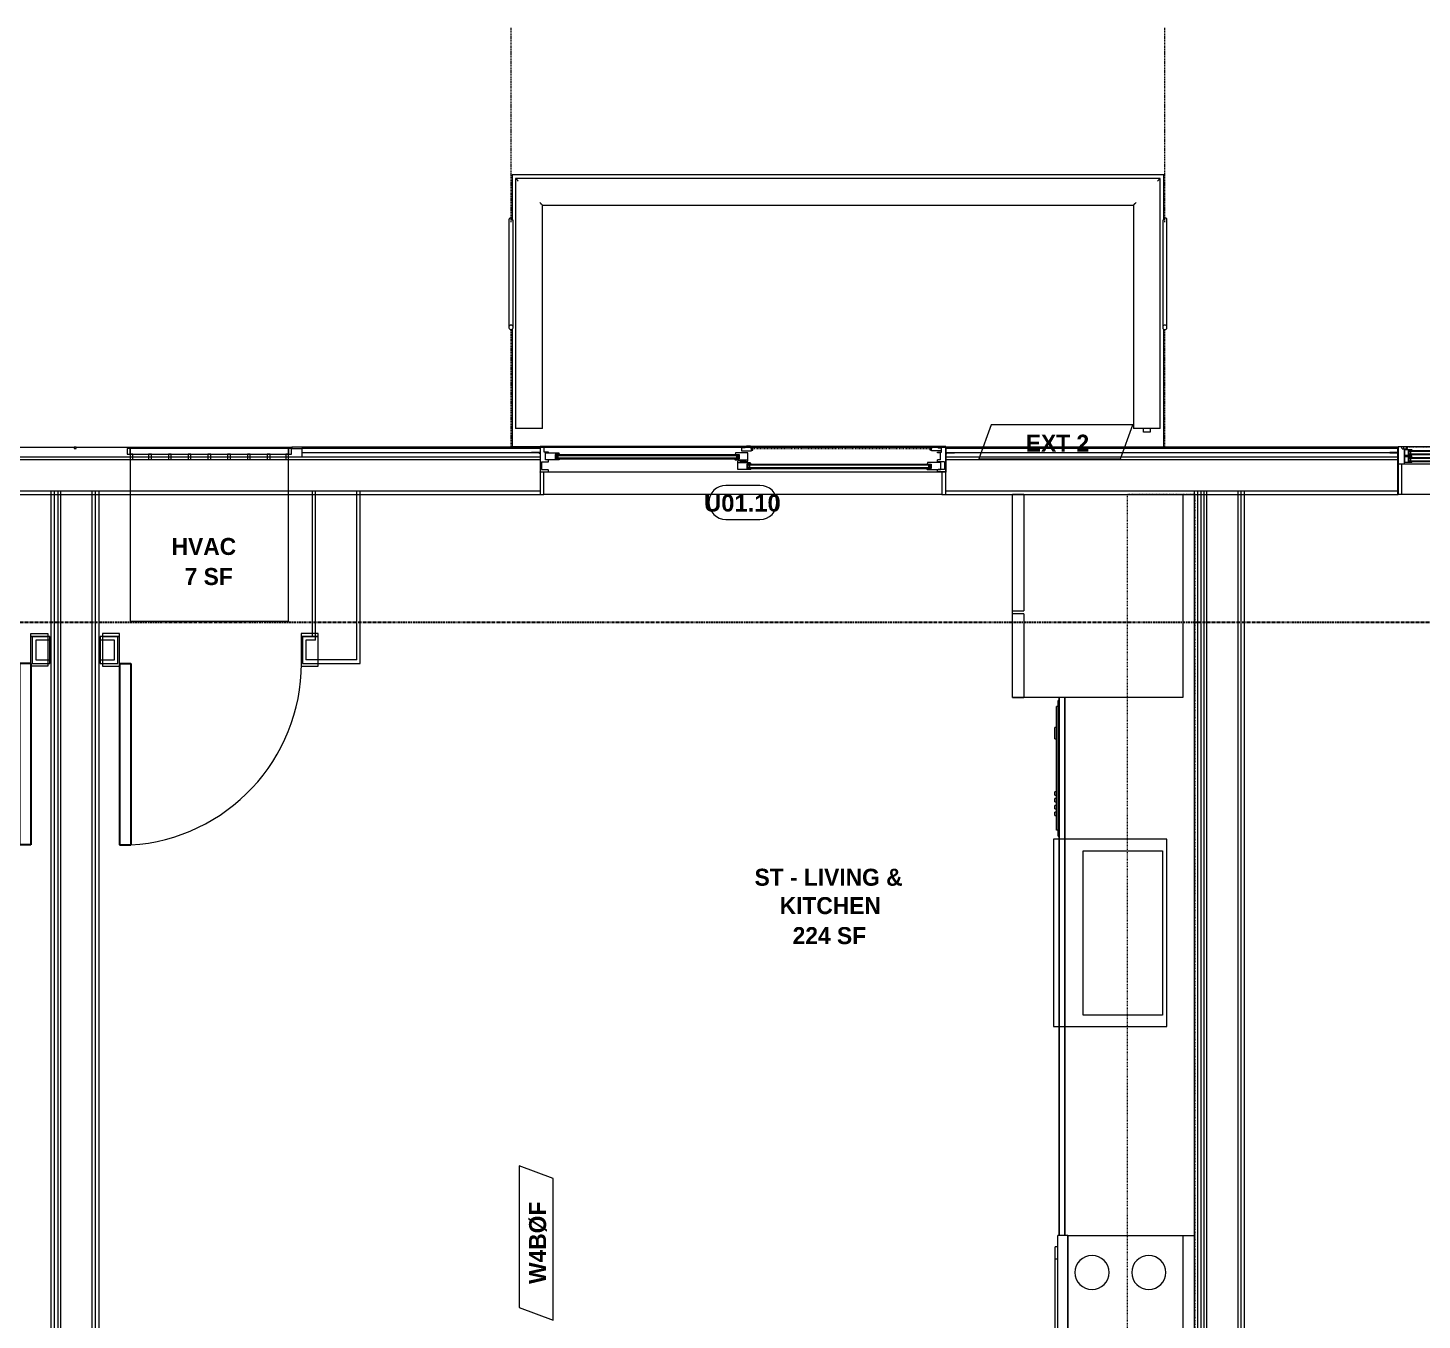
# Model space of a CAD drawing. Header units: inches. Extents: x -4058 to -1781, y 9814 to 12264.
# Drawn here: x -3145.4 to -2899.8, y 11964.2 to 12192 of the extents above; entities that cross this region are included whole.
import ezdxf

# ---------------------------------------------------------------- set-up
doc = ezdxf.new("R2010")
doc.units = ezdxf.units.IN
doc.header["$MEASUREMENT"] = 0
for name, pattern in [('Center 1_4_', [0.53125, 0.25, -0.09375, 0.09375, -0.09375]), ('Dash', [0.25, 0.125, -0.125]), ('Grid Line 1_2_', [0.875, 0.5, -0.125, 0.125, -0.125])]:
    doc.linetypes.add(name, pattern=pattern)
for name, color, linetype, lineweight in [('0-1', 7, 'Continuous', 5), ('0-2', 7, 'Continuous', 9), ('A-AREA-IDEN', 2, 'Continuous', 9), ('A-DETL-CNTR-1', 7, 'Center 1_4_', 9), ('A-DETL-GENF-1', 7, 'Continuous', 9), ('A-DETL-GENF-2', 92, 'Continuous', 18), ('A-DETL-GENF-HDLN-1', 7, 'Dash', 9), ('A-DETL-GENF-HDLN-2', 1, 'Continuous', 18), ('A-DOOR', 31, 'Continuous', 18), ('A-DOOR-1', 7, 'Continuous', 9), ('A-DOOR-3', 31, 'Continuous', 9), ('A-DOOR-4', 31, 'Continuous', 30), ('A-DOOR-FRAM-1', 7, 'Continuous', 9), ('A-DOOR-IDEN', 31, 'Continuous', 9), ('A-FLOR-1', 7, 'Continuous', 9), ('A-FLOR-2', 192, 'Continuous', 9), ('A-FLOR-HRAL-1', 7, 'Continuous', 9), ('A-GENM-1', 7, 'Continuous', 9), ('A-GLAZ', 151, 'Continuous', 18), ('A-GLAZ-1', 10, 'Continuous', 30), ('A-GLAZ-2', 7, 'Continuous', 9), ('A-WALL', 113, 'Continuous', 18), ('A-WALL-1', 7, 'Continuous', 9), ('A-WALL-2', 250, 'Continuous', 18), ('A-WALL-3', 113, 'Continuous', 9), ('A-WALL-IDEN', 211, 'Continuous', 9), ('I-WALL-1', 7, 'Continuous', 9), ('I-WALL-2', 2, 'Continuous', 9), ('P-SANR-FIXT', 6, 'Continuous', 9), ('Q-CASE', 31, 'Continuous', 9), ('Q-CASE-HDLN', 31, 'Dash', 9), ('Q-SPCQ', 91, 'Continuous', 9), ('S-BEAM-1', 7, 'Continuous', 9), ('S-GRID-1', 1, 'Grid Line 1_2_', 30)]:
    doc.layers.add(name, color=color, linetype=linetype, lineweight=lineweight)
doc.styles.add('Arial_B', font='arialbd.ttf', dxfattribs={"height": 3})
doc.styles.add('Century Gothic_B', font='GOTHICB.TTF', dxfattribs={"height": 3})

# ---------------------------------------------------------------- blocks, each defined once
blk = doc.blocks.new('Door-Sliding-Marvin-2_Panel_Patio_Door-Essential - LR-MARVIN ESSENTIAL SLIDING - 6_-0_X6_-10_ - 3RD FLOOR-3441016-UNITS PLANS - 3RD FLOOR')
at = {"layer": 'A-DETL-GENF-1'}
for p, q in [((-32.87, 2.72), (-32.87, 2.27)), ((-32.61, 2.72), (-32.61, 2.27))]:
    blk.add_line(p, q, dxfattribs=at)
at = {"layer": 'A-DETL-GENF-2'}
for p, q in [((-37.25, 3.19), (-37.25, 3.23)), ((-35.75, 3.23), (-37.25, 3.23)), ((-35.91, 3.19), (-37.25, 3.19)), ((-35.91, 3.19), (-35.91, 3.08)), ((-35.75, 3.08), (-35.91, 3.08)), ((-35, 4.28), (-35.75, 4.28)), ((-35.75, 4.28), (-35.75, -0.19)), ((-35, 3.31), (-35, 4.28)), ((-34.25, 3.31), (-35, 3.31)), ((-34.81, 3.19), (-32.46, 3.19)), ((-34.81, 1.94), (-34.81, 3.19)), ((-34.25, 3.19), (-34.25, 3.31)), ((-32.38, 2.87), (-33.09, 2.87)), ((-33.09, 2.87), (-33.09, 2.12)), ((-32.98, 2.72), (-32.98, 2.87)), ((-32.46, 3.19), (-32.38, 2.87)), ((-35.5, 1.62), (-35.5, 0.25)), ((-35.5, 1.62), (-34.25, 1.62)), ((-35.5, 0.25), (-34.39, 0.25)), ((-32.41, 1.94), (-34.81, 1.94)), ((-34.39, 0.25), (-34.25, 0.1)), ((-34.25, 1.62), (-34.25, 1.94)), ((-34.25, -0.19), (-34.25, 0.1)), ((-33.09, 2.12), (-32.34, 2.12)), ((-32.98, 2.27), (-32.98, 2.12)), ((-32.34, 2), (-32.41, 1.94)), ((-32.34, 2.12), (-32.34, 2)), ((-35.75, -0.19), (-34.25, -0.19)), ((-35.06, -0.22), (-35.75, -0.22)), ((-35.75, -0.22), (-35.75, -4.19)), ((-35.06, -4.19), (-35.06, -0.22)), ((35.06, -0.22), (35.06, -4.19)), ((35.75, -0.22), (35.06, -0.22)), ((35.75, -4.19), (35.75, -0.22)), ((-35.75, -4.19), (-35.06, -4.19)), ((35.06, -4.19), (35.75, -4.19))]:
    blk.add_line(p, q, dxfattribs=at)
at = {"layer": 'A-DETL-GENF-HDLN-1'}
blk.add_line((1.75, 3.94), (33.01, 3.94), dxfattribs=at)
at = {"layer": 'A-DETL-GENF-HDLN-2'}
for p, q in [((-32.87, 2.72), (-32.87, 2.27)), ((-32.61, 2.72), (-32.61, 2.27)), ((-1.29, 3.19), (-1.38, 2.87)), ((-1.38, 2.87), (-0.66, 2.87)), ((0.87, 3.19), (-1.29, 3.19)), ((-1.14, 2.72), (-1.14, 2.27)), ((-0.88, 2.72), (-0.88, 2.27)), ((-0.77, 2.72), (-0.77, 2.87)), ((-0.66, 2.87), (-0.66, 2.12)), ((-0.24, 4.05), (-0.24, 3.53)), ((0.34, 4.05), (-0.24, 4.05)), ((-0.24, 3.53), (1.51, 3.53)), ((0.6, 4.36), (0.34, 4.05)), ((1.35, 4.36), (0.6, 4.36)), ((0.87, 1.72), (0.87, 3.19)), ((1.35, 4.05), (1.35, 4.36)), ((1.35, 4.05), (1.51, 4.05)), ((1.51, 3.69), (1.51, 4.05)), ((1.71, 3.69), (1.51, 3.69)), ((1.51, 3.65), (1.75, 3.65)), ((1.51, 3.53), (1.51, 3.65)), ((1.64, 3.83), (1.64, 3.94)), ((1.75, 3.94), (1.64, 3.94)), ((1.64, 3.83), (1.71, 3.83)), ((1.71, 3.83), (1.71, 3.69)), ((1.75, 3.65), (1.75, 3.94)), ((33.01, 3.94), (33.12, 3.94)), ((33.01, 3.65), (33.01, 3.94)), ((33.25, 3.65), (33.01, 3.65)), ((33.12, 3.83), (33.05, 3.83)), ((33.05, 3.83), (33.05, 3.69)), ((33.05, 3.69), (33.25, 3.69)), ((33.12, 3.83), (33.12, 3.94)), ((33.25, 3.69), (33.25, 4.05)), ((33.41, 4.05), (33.25, 4.05)), ((33.25, 3.53), (33.25, 3.65)), ((35, 3.53), (33.25, 3.53)), ((33.41, 4.05), (33.41, 4.36)), ((33.41, 4.36), (34.16, 4.36)), ((34.16, 4.36), (34.42, 4.05)), ((34.25, 3.19), (34.25, 3.31)), ((34.25, 3.31), (35, 3.31)), ((34.81, 3.19), (34.25, 3.19)), ((34.42, 4.05), (35, 4.05)), ((34.81, 1.94), (34.81, 3.19)), ((35, 4.28), (35.75, 4.28)), ((35, 3.31), (35, 4.28)), ((35.75, 4.28), (35.75, -0.19)), ((35.75, 3.23), (37.25, 3.23)), ((35.75, 3.08), (35.9, 3.08)), ((35.9, 3.19), (35.9, 3.08)), ((35.9, 3.19), (37.25, 3.19)), ((37.25, 3.19), (37.25, 3.23)), ((-0.66, 2.12), (-1.41, 2.12)), ((-1.41, 2.12), (-1.41, 2)), ((-1.41, 2), (-1.34, 1.94)), ((-1.34, 1.94), (0.87, 1.94)), ((0.24, 1.82), (-0.88, 1.72)), ((-0.88, 0.25), (-0.88, 1.72)), ((-0.88, 1.5), (1.29, 1.5)), ((1.34, 0.25), (-0.88, 0.25)), ((-0.77, 2.27), (-0.77, 2.12)), ((-0.43, 1.68), (0.43, 1.76)), ((-0.43, 1.58), (-0.43, 1.68)), ((-0.24, 1.58), (-0.43, 1.58)), ((-0.24, 1.62), (0.87, 1.72)), ((-0.24, 1.62), (-0.24, 1.7)), ((-0.24, 1.51), (-0.24, 1.58)), ((0.24, 1.93), (0.24, 1.86)), ((0.24, 1.86), (0.43, 1.86)), ((0.24, 1.82), (0.24, 1.74)), ((0.43, 1.86), (0.43, 1.76)), ((0.66, 1.19), (0.66, 0.44)), ((1.37, 1.19), (0.66, 1.19)), ((0.66, 0.44), (1.41, 0.44)), ((0.77, 1.04), (0.77, 1.19)), ((0.77, 0.58), (0.77, 0.44)), ((0.88, 1.04), (0.88, 0.58)), ((1.14, 1.04), (1.14, 0.58)), ((1.29, 1.5), (1.37, 1.19)), ((1.41, 0.31), (1.34, 0.25)), ((1.41, 0.44), (1.41, 0.31)), ((33.16, 0.44), (32.41, 0.44)), ((32.41, 0.44), (32.41, 0.31)), ((32.41, 0.31), (32.47, 0.25)), ((32.52, 1.5), (32.44, 1.19)), ((32.44, 1.19), (33.16, 1.19)), ((32.47, 0.25), (34.84, 0.25)), ((34.84, 1.5), (32.52, 1.5)), ((32.68, 1.04), (32.68, 0.58)), ((32.93, 1.04), (32.93, 0.58)), ((33.04, 1.04), (33.04, 1.19)), ((33.04, 0.58), (33.04, 0.44)), ((33.16, 1.19), (33.16, 0.44)), ((34.81, 1.94), (34.25, 1.94)), ((34.25, 1.62), (34.25, 1.94)), ((35.5, 1.62), (34.25, 1.62)), ((34.39, 0.25), (34.25, 0.1)), ((34.25, -0.19), (34.25, 0.1)), ((35.5, 0.25), (34.39, 0.25)), ((34.84, 0.25), (34.84, 1.5)), ((35.5, 1.62), (35.5, 0.25)), ((35.75, -0.19), (34.25, -0.19))]:
    blk.add_line(p, q, dxfattribs=at)
at = {"layer": 'A-DOOR'}
for p, q in [((-32.98, 2.87), (-0.77, 2.87)), ((-32.98, 2.72), (-0.77, 2.72)), ((-32.98, 2.27), (-0.77, 2.27)), ((-32.98, 2.12), (-0.77, 2.12)), ((0.77, 1.19), (33.04, 1.19)), ((0.77, 1.04), (33.04, 1.04)), ((0.77, 0.58), (33.04, 0.58)), ((0.77, 0.44), (33.04, 0.44))]:
    blk.add_line(p, q, dxfattribs=at)
at = {"layer": 'A-DOOR-1'}
for p, q in [((-35.75, 4.25), (-40.68, 4.25)), ((-40.68, 4.25), (-40.68, 4.19)), ((-35.75, 4.25), (35.75, 4.25)), ((-35.75, 4.19), (-35.75, 4.25)), ((-35.75, 4.19), (35.75, 4.19)), ((35.75, 4.25), (35.75, 4.19))]:
    blk.add_line(p, q, dxfattribs=at)
at = {"layer": 'A-DOOR-FRAM-1'}
for p, q in [((35.75, 4.28), (-35.75, 4.28)), ((-35.75, 4.28), (-35.75, -0.19)), ((35.75, -0.19), (35.75, 4.28)), ((-35.75, -0.19), (35.75, -0.19))]:
    blk.add_line(p, q, dxfattribs=at)
blk = doc.blocks.new('Perforated Panel at Magic-Pak - hvac panel - 3rd floor-2505074-UNITS PLANS - 3RD FLOOR')
at = {"layer": 'A-GLAZ-2'}
for p, q in [((-19.01, -4.13), (19.01, -4.13)), ((19.01, -4.19), (-19.01, -4.19))]:
    blk.add_line(p, q, dxfattribs=at)
blk = doc.blocks.new('Perforated Panel at Magic-Pak - hvac panel - 3rd floor-3386640-UNITS PLANS - 3RD FLOOR')
at = {"layer": 'A-GLAZ-2'}
for p, q in [((-19.01, -4.13), (19.01, -4.13)), ((19.01, -4.19), (-19.01, -4.19))]:
    blk.add_line(p, q, dxfattribs=at)
blk = doc.blocks.new('V-Series_EWC4_SPVU_RFA_2015 - 2ND AND 3RD FLOOR-2226480-UNITS PLANS - 3RD FLOOR')
at = {"layer": 'A-GENM-1'}
for p, q in [((-3859.97, 11740.34), (-3859.97, 11739.78)), ((-3858.97, 11740.34), (-3859.97, 11740.34)), ((-3859.97, 11739.78), (-3859.97, 11711.9)), ((-3858.97, 11739.78), (-3859.97, 11739.78)), ((-3859.97, 11739.78), (-3858.97, 11739.78)), ((-3858.97, 11739.78), (-3858.97, 11740.34)), ((-3858.97, 11711.9), (-3858.97, 11739.78)), ((-3829.54, 11739.78), (-3858.97, 11739.78)), ((-3858.97, 11739.78), (-3858.97, 11739.34)), ((-3858.97, 11739.34), (-3857.97, 11739.34)), ((-3857.97, 11739.34), (-3857.97, 11736.54)), ((-3829.54, 11711.9), (-3829.54, 11739.78)), ((-3857.97, 11736.54), (-3858.97, 11736.54)), ((-3858.97, 11736.54), (-3858.97, 11736.04)), ((-3858.97, 11736.04), (-3857.97, 11736.04)), ((-3857.97, 11736.04), (-3857.97, 11733.06)), ((-3857.97, 11733.06), (-3858.97, 11733.06)), ((-3858.97, 11733.06), (-3858.97, 11732.56)), ((-3858.97, 11732.56), (-3857.97, 11732.56)), ((-3857.97, 11732.56), (-3857.97, 11729.57)), ((-3857.97, 11729.57), (-3858.97, 11729.57)), ((-3858.97, 11729.57), (-3858.97, 11729.07)), ((-3858.97, 11729.07), (-3857.97, 11729.07)), ((-3857.97, 11729.07), (-3857.97, 11726.09)), ((-3857.97, 11726.09), (-3858.97, 11726.09)), ((-3858.97, 11726.09), (-3858.97, 11725.59)), ((-3858.97, 11725.59), (-3857.97, 11725.59)), ((-3857.97, 11725.59), (-3857.97, 11722.61)), ((-3857.97, 11722.61), (-3858.97, 11722.61)), ((-3858.97, 11722.61), (-3858.97, 11722.11)), ((-3858.97, 11722.11), (-3857.97, 11722.11)), ((-3857.97, 11722.11), (-3857.97, 11719.12)), ((-3857.97, 11719.12), (-3858.97, 11719.12)), ((-3858.97, 11719.12), (-3858.97, 11718.62)), ((-3858.97, 11718.62), (-3857.97, 11718.62)), ((-3857.97, 11718.62), (-3857.97, 11715.64)), ((-3857.97, 11715.64), (-3858.97, 11715.64)), ((-3858.97, 11715.64), (-3858.97, 11715.14)), ((-3858.97, 11715.14), (-3857.97, 11715.14)), ((-3857.97, 11715.14), (-3857.97, 11712.34)), ((-3859.97, 11711.9), (-3858.97, 11711.9)), ((-3859.97, 11711.9), (-3859.97, 11711.34)), ((-3858.97, 11711.9), (-3859.97, 11711.9)), ((-3857.97, 11712.34), (-3858.97, 11712.34)), ((-3858.97, 11712.34), (-3858.97, 11711.9)), ((-3858.97, 11711.34), (-3858.97, 11711.9)), ((-3858.97, 11711.9), (-3829.54, 11711.9)), ((-3859.97, 11711.34), (-3858.97, 11711.34))]:
    blk.add_line(p, q, dxfattribs=at)
blk = doc.blocks.new('Window-Double_Hung-Marvin-Essential - 1-WIDE _TEMP LOWER_ ESDH3066-3454269-UNITS PLANS - 3RD FLOOR')
at = {"layer": 'A-DETL-GENF-HDLN-1'}
blk.add_line((16.1, -4.22), (-16.5, -4.22), dxfattribs=at)
at = {"layer": 'A-DETL-GENF-HDLN-2'}
for p, q in [((-17.13, 4.19), (-17.75, 4.19)), ((-17.13, -1.16), (-17.13, 4.19)), ((17.12, 4.19), (17.75, 4.19)), ((17.12, 4.19), (17.12, -1.16)), ((-16.72, -1.19), (-17.75, -1.19)), ((-17.75, -4.28), (-17.75, -1.19)), ((-16.72, -3.77), (-16.72, -1.19)), ((-16.56, -1.53), (-15.34, -1.53)), ((-16.56, -1.53), (-16.56, -2.47)), ((-15.28, -1.65), (-15.94, -1.65)), ((-15.94, -1.65), (-15.94, -2.37)), ((-15.94, -2.37), (-15.28, -2.37)), ((-15.84, -1.66), (-15.84, -2.35)), ((-15.54, -1.79), (-15.54, -2.23)), ((-15.34, -1.53), (-15.28, -1.59)), ((-15.34, -2.47), (-15.28, -2.41)), ((-15.28, -1.59), (-15.28, -1.65)), ((-15.28, -2.37), (-15.28, -2.41)), ((15.34, -1.53), (15.28, -1.59)), ((15.28, -1.59), (15.28, -1.65)), ((15.28, -1.65), (15.94, -1.65)), ((15.28, -2.37), (15.28, -2.41)), ((15.94, -2.37), (15.28, -2.37)), ((15.34, -2.47), (15.28, -2.41)), ((16.56, -1.53), (15.34, -1.53)), ((15.54, -1.79), (15.54, -2.23)), ((15.84, -1.66), (15.84, -2.35)), ((15.94, -1.65), (15.94, -2.37)), ((16.56, -1.53), (16.56, -2.47)), ((16.72, -3.77), (16.72, -1.19)), ((16.72, -1.19), (17.75, -1.19)), ((17.75, -4.28), (17.75, -1.19)), ((-19.25, -3.23), (-19.25, -3.19)), ((-19.25, -3.19), (-17.9, -3.19)), ((-17.75, -3.23), (-19.25, -3.23)), ((-17.9, -3.19), (-17.9, -3.08)), ((-17.9, -3.08), (-17.75, -3.08)), ((-17.75, -4.28), (-17.16, -4.28)), ((-17.08, -3.87), (-17.16, -4.28)), ((-17.08, -3.87), (-16.19, -3.87)), ((-16.85, -4.25), (-16.85, -3.87)), ((-16.3, -4.25), (-16.85, -4.25)), ((-16.38, -3.77), (-16.72, -3.77)), ((-15.34, -2.47), (-16.56, -2.47)), ((-16.56, -2.75), (-15.34, -2.75)), ((-16.56, -2.75), (-16.56, -3.69)), ((-15.34, -3.69), (-16.56, -3.69)), ((-16.38, -3.87), (-16.38, -3.77)), ((-16.18, -4.01), (-16.3, -4.01)), ((-16.3, -4.01), (-16.3, -4.25)), ((-16.19, -3.87), (-16.19, -3.97)), ((-16.19, -3.97), (-16.1, -3.97)), ((-16.18, -4.22), (-16.18, -4.01)), ((-16.18, -4.22), (-16.1, -4.22)), ((-16.1, -3.97), (-16.1, -4.22)), ((-15.28, -2.87), (-15.94, -2.87)), ((-15.94, -2.87), (-15.94, -3.59)), ((-15.94, -3.59), (-15.28, -3.59)), ((-15.84, -2.88), (-15.84, -3.57)), ((-15.54, -3.01), (-15.54, -3.45)), ((-15.34, -2.75), (-15.28, -2.81)), ((-15.34, -3.69), (-15.28, -3.63)), ((-15.28, -2.81), (-15.28, -2.87)), ((-15.28, -3.59), (-15.28, -3.63)), ((15.34, -2.75), (15.28, -2.81)), ((15.28, -2.81), (15.28, -2.87)), ((15.28, -2.87), (15.94, -2.87)), ((15.28, -3.59), (15.28, -3.63)), ((15.94, -3.59), (15.28, -3.59)), ((15.34, -3.69), (15.28, -3.63)), ((15.34, -2.47), (16.56, -2.47)), ((16.56, -2.75), (15.34, -2.75)), ((15.34, -3.69), (16.56, -3.69)), ((15.54, -3.01), (15.54, -3.45)), ((15.84, -2.88), (15.84, -3.57)), ((15.94, -2.87), (15.94, -3.59)), ((16.19, -3.97), (16.1, -3.97)), ((16.1, -3.97), (16.1, -4.22)), ((16.18, -4.22), (16.1, -4.22)), ((16.18, -4.22), (16.18, -4.01)), ((16.18, -4.01), (16.3, -4.01)), ((17.08, -3.87), (16.19, -3.87)), ((16.19, -3.87), (16.19, -3.97)), ((16.3, -4.01), (16.3, -4.25)), ((16.3, -4.25), (16.85, -4.25)), ((16.38, -3.87), (16.38, -3.77)), ((16.38, -3.77), (16.72, -3.77)), ((16.56, -2.75), (16.56, -3.69)), ((16.85, -4.25), (16.85, -3.87)), ((17.08, -3.87), (17.16, -4.28)), ((17.75, -4.28), (17.16, -4.28)), ((17.9, -3.08), (17.75, -3.08)), ((17.75, -3.23), (19.25, -3.23)), ((17.9, -3.19), (17.9, -3.08)), ((19.25, -3.19), (17.9, -3.19)), ((19.25, -3.23), (19.25, -3.19))]:
    blk.add_line(p, q, dxfattribs=at)
at = {"layer": 'A-GLAZ'}
for p, q in [((15.84, -1.66), (-15.84, -1.66)), ((15.84, -1.79), (-15.84, -1.79)), ((15.84, -2.23), (-15.84, -2.23)), ((15.84, -2.35), (-15.84, -2.35)), ((15.84, -2.88), (-15.84, -2.88)), ((15.84, -3.01), (-15.84, -3.01)), ((15.84, -3.45), (-15.84, -3.45)), ((15.84, -3.57), (-15.84, -3.57))]:
    blk.add_line(p, q, dxfattribs=at)
at = {"layer": 'A-GLAZ-1'}
for p, q in [((-17.75, -1.16), (-17.75, 4.19)), ((17.75, 4.19), (17.75, -1.16)), ((-17.75, -4.28), (-17.75, -1.19)), ((17.75, -1.19), (17.75, -4.28))]:
    blk.add_line(p, q, dxfattribs=at)
at = {"layer": 'A-GLAZ-2'}
for p, q in [((-17.75, 4.19), (17.75, 4.19)), ((-17.75, -1.19), (17.75, -1.19)), ((17.75, -4.28), (-17.75, -4.28)), ((17.75, -4.19), (20.46, -4.19)), ((20.46, -4.25), (17.75, -4.25)), ((20.46, -4.19), (20.46, -4.25))]:
    blk.add_line(p, q, dxfattribs=at)
blk = doc.blocks.new('Railing - Baluster_01-2700443-UNITS PLANS - 3RD FLOOR')
at = {"layer": 'A-FLOR-HRAL-1'}
for p, q in [((-0.59, 1.18), (0.59, 1.18)), ((-0.59, 0.59), (-0.59, 1.18)), ((0.59, 1.18), (0.59, 0.59))]:
    blk.add_line(p, q, dxfattribs=at)
blk = doc.blocks.new('Railing - Railing-3429487-UNITS PLANS - 3RD FLOOR')
at = {"layer": 'A-FLOR-HRAL-1'}
for p, q in [((-2945.95, 12165.45), (-3059.5, 12165.45)), ((-3059.5, 12165.45), (-3059.5, 12121.34)), ((-2945.95, 12121.34), (-2945.95, 12165.45)), ((-3054.77, 12160.73), (-2950.67, 12160.73)), ((-3054.77, 12121.34), (-3054.77, 12160.73)), ((-2950.67, 12160.73), (-2950.67, 12121.34)), ((-3059.03, 12121.34), (-3059.5, 12121.34)), ((-3055.25, 12121.34), (-3059.03, 12121.34)), ((-3054.77, 12121.34), (-3055.25, 12121.34)), ((-2950.2, 12121.34), (-2950.67, 12121.34)), ((-2946.42, 12121.34), (-2950.2, 12121.34)), ((-2945.95, 12121.34), (-2946.42, 12121.34))]:
    blk.add_line(p, q, dxfattribs=at)
for points, knots in [([(-3059.5, 12165.45), (-3059.5, 12165.45), (-3059.49, 12165.44), (-3059.46, 12165.42), (-3059.44, 12165.39), (-3059.41, 12165.36), (-3059.38, 12165.33), (-3059.35, 12165.31), (-3059.31, 12165.27), (-3059.27, 12165.22), (-3059.24, 12165.19), (-3059.2, 12165.15), (-3059.13, 12165.08), (-3059.07, 12165.02), (-3059.03, 12164.98)], [0, 0, 0, 0, 0.166667, 0.25, 0.333333, 0.416667, 0.458333, 0.5, 0.583333, 0.666667, 0.708333, 0.75, 0.833333, 1, 1, 1, 1]), ([(-2945.95, 12165.45), (-2945.95, 12165.45), (-2945.96, 12165.44), (-2945.98, 12165.42), (-2946.01, 12165.39), (-2946.04, 12165.36), (-2946.07, 12165.33), (-2946.09, 12165.31), (-2946.13, 12165.27), (-2946.18, 12165.22), (-2946.21, 12165.19), (-2946.25, 12165.15), (-2946.32, 12165.08), (-2946.38, 12165.02), (-2946.42, 12164.98)], [0, 0, 0, 0, 0.166667, 0.25, 0.333333, 0.416667, 0.458333, 0.5, 0.583333, 0.666667, 0.708333, 0.75, 0.833333, 1, 1, 1, 1]), ([(-3055.25, 12161.2), (-3055.2, 12161.16), (-3055.14, 12161.1), (-3055.07, 12161.02), (-3055.02, 12160.97), (-3054.98, 12160.94), (-3054.95, 12160.9), (-3054.92, 12160.87), (-3054.89, 12160.84), (-3054.86, 12160.82), (-3054.84, 12160.79), (-3054.81, 12160.76), (-3054.78, 12160.74), (-3054.77, 12160.73), (-3054.77, 12160.73)], [0, 0, 0, 0, 0.166667, 0.25, 0.333333, 0.375, 0.416667, 0.5, 0.541667, 0.583333, 0.666667, 0.75, 0.833333, 1, 1, 1, 1]), ([(-2950.2, 12161.2), (-2950.24, 12161.16), (-2950.3, 12161.1), (-2950.38, 12161.02), (-2950.43, 12160.97), (-2950.46, 12160.94), (-2950.5, 12160.9), (-2950.53, 12160.87), (-2950.56, 12160.84), (-2950.58, 12160.82), (-2950.61, 12160.79), (-2950.64, 12160.76), (-2950.67, 12160.74), (-2950.67, 12160.73), (-2950.67, 12160.73)], [0, 0, 0, 0, 0.166667, 0.25, 0.333333, 0.375, 0.416667, 0.5, 0.541667, 0.583333, 0.666667, 0.75, 0.833333, 1, 1, 1, 1])]:
    blk.add_open_spline(points, degree=3, knots=knots, dxfattribs=at)
at = {"rotation": 180}
blk.add_blockref('Railing - Baluster_01-2700443-UNITS PLANS - 3RD FLOOR', (-2948.31, 12121.93), dxfattribs=at)
blk = doc.blocks.new('Walls 84 - Walls 1-3429426-UNITS PLANS - 3RD FLOOR')
at = {"layer": 'S-BEAM-1'}
for p, q in [((-2945.5, 12158.13), (-2945.5, 12139.19)), ((-2944.75, 12139.19), (-2944.75, 12158.13))]:
    blk.add_line(p, q, dxfattribs=at)
at = {"layer": 'S-BEAM-1', "flags": 128}
for points in [[(-2944.75, 12139.19), (-2944.76, 12139.29), (-2944.8, 12139.38), (-2944.85, 12139.46), (-2944.92, 12139.52), (-2945, 12139.57), (-2945.08, 12139.59), (-2945.17, 12139.59), (-2945.26, 12139.57), (-2945.34, 12139.52), (-2945.41, 12139.46), (-2945.46, 12139.38), (-2945.49, 12139.29), (-2945.5, 12139.19)], [(-2945.5, 12139.19), (-2945.49, 12139.09), (-2945.46, 12139), (-2945.41, 12138.92), (-2945.34, 12138.86), (-2945.26, 12138.82), (-2945.17, 12138.79), (-2945.08, 12138.79), (-2945, 12138.82), (-2944.92, 12138.86), (-2944.85, 12138.92), (-2944.8, 12139), (-2944.76, 12139.09), (-2944.75, 12139.19)]]:
    blk.add_lwpolyline(points, dxfattribs=at)
at = {"layer": 'S-BEAM-1'}
blk.add_ellipse((-2945.13, 12158.13), major_axis=(0.375, 0), ratio=0.93544, start_param=0, end_param=2.081897, dxfattribs=at)
blk = doc.blocks.new('Walls 85 - Walls 1-3429435-UNITS PLANS - 3RD FLOOR')
at = {"layer": 'S-BEAM-1'}
for p, q in [((-3060.7, 12158.13), (-3060.7, 12139.19)), ((-3059.95, 12139.19), (-3059.95, 12158.13))]:
    blk.add_line(p, q, dxfattribs=at)
at = {"layer": 'S-BEAM-1', "flags": 128}
for points in [[(-3059.95, 12139.19), (-3059.96, 12139.29), (-3060, 12139.38), (-3060.05, 12139.46), (-3060.11, 12139.52), (-3060.19, 12139.57), (-3060.28, 12139.59), (-3060.37, 12139.59), (-3060.46, 12139.57), (-3060.54, 12139.52), (-3060.61, 12139.46), (-3060.66, 12139.38), (-3060.69, 12139.29), (-3060.7, 12139.19)], [(-3060.7, 12139.19), (-3060.69, 12139.09), (-3060.66, 12139), (-3060.61, 12138.92), (-3060.54, 12138.86), (-3060.46, 12138.82), (-3060.37, 12138.79), (-3060.28, 12138.79), (-3060.19, 12138.82), (-3060.11, 12138.86), (-3060.05, 12138.92), (-3060, 12139), (-3059.96, 12139.09), (-3059.95, 12139.19)]]:
    blk.add_lwpolyline(points, dxfattribs=at)
at = {"layer": 'S-BEAM-1'}
blk.add_ellipse((-3060.33, 12158.13), major_axis=(0.375, 0), ratio=0.93544, start_param=1.047198, end_param=3.141593, dxfattribs=at)
blk = doc.blocks.new('CTR - 1st Phase - Shell_rvt-1-UNITS PLANS - 3RD FLOOR')
at = {"layer": 'A-DETL-CNTR-1'}
for p, q in [((-3060.32, 12157.73), (-3060.32, 12191.98)), ((-2945.12, 12157.73), (-2945.12, 12191.98)), ((-3060.32, 12118.09), (-3060.32, 12138.79)), ((-2945.12, 12118.09), (-2945.12, 12138.79))]:
    blk.add_line(p, q, dxfattribs=at)
at = {"layer": 'A-FLOR-1'}
for p, q in [((-3060.14, 12166.09), (-3060.14, 12158.05)), ((-2945.31, 12166.09), (-3060.14, 12166.09)), ((-2945.31, 12158.06), (-2945.31, 12166.09)), ((-3060.14, 12138.85), (-3060.14, 12118.15)), ((-2945.31, 12118.09), (-2945.31, 12138.84))]:
    blk.add_line(p, q, dxfattribs=at)
at = {"layer": 'A-WALL-1'}
for p, q in [((-3136.94, 12118.09), (-3137.31, 12118.09)), ((-3137.31, 12118.09), (-3137.31, 12117.84)), ((-3137.31, 12117.84), (-3136.94, 12117.84)), ((-3136.94, 12117.84), (-3136.94, 12118.09)), ((-3055.21, 12118.09), (-3098.91, 12118.09)), ((-3098.91, 12118.09), (-3098.91, 12117.84)), ((-3098.91, 12117.84), (-3097.16, 12117.84)), ((-3097.16, 12117.84), (-3097.16, 12116.34)), ((-2906.72, 12118.09), (-2983.71, 12118.09)), ((-3097.16, 12116.34), (-3177.09, 12116.34)), ((-2904.01, 12115.06), (-2904.01, 12115.09)), ((-3055.21, 12113.68), (-3055.21, 12113.71)), ((-2983.71, 12113.71), (-2983.71, 12113.68)), ((-3216.57, 12109.71), (-3055.21, 12109.71)), ((-2983.71, 12109.71), (-2971.96, 12109.71)), ((-2941.96, 12109.71), (-2904.01, 12109.71))]:
    blk.add_line(p, q, dxfattribs=at)
at = {"layer": 'A-WALL-2'}
for p, q in [((-3055.21, 12117.84), (-3097.16, 12117.84)), ((-3055.21, 12117.09), (-3097.16, 12117.09)), ((-2904.01, 12117.84), (-2983.71, 12117.84)), ((-2904.01, 12117.09), (-2983.71, 12117.09)), ((-3055.21, 12115.84), (-3216.57, 12115.84)), ((-3055.21, 12116.34), (-3097.16, 12116.34)), ((-2904.01, 12116.34), (-2983.71, 12116.34)), ((-2904.01, 12115.84), (-2983.71, 12115.84)), ((-3055.21, 12110.34), (-3216.57, 12110.34)), ((-2904.01, 12110.34), (-2983.71, 12110.34))]:
    blk.add_line(p, q, dxfattribs=at)
at = {"layer": '0-2'}
for name, p in [('Railing - Railing-3429487-UNITS PLANS - 3RD FLOOR', (0, 0)), ('Walls 85 - Walls 1-3429435-UNITS PLANS - 3RD FLOOR', (0, 0)), ('Walls 84 - Walls 1-3429426-UNITS PLANS - 3RD FLOOR', (0, 0)), ('Door-Sliding-Marvin-2_Panel_Patio_Door-Essential - LR-MARVIN ESSENTIAL SLIDING - 6_-0_X6_-10_ - 3RD FLOOR-3441016-UNITS PLANS - 3RD FLOOR', (-3019.46, 12113.9))]:
    blk.add_blockref(name, p, dxfattribs=at)
for name, p, rotation in [('Perforated Panel at Magic-Pak - hvac panel - 3rd floor-3386640-UNITS PLANS - 3RD FLOOR', (-3156.32, 12113.9), 180), ('Perforated Panel at Magic-Pak - hvac panel - 3rd floor-2505074-UNITS PLANS - 3RD FLOOR', (-3117.92, 12113.9), 180), ('V-Series_EWC4_SPVU_RFA_2015 - 2ND AND 3RD FLOOR-2226480-UNITS PLANS - 3RD FLOOR', (-14839.31, 8257.87), 269.9999999999999), ('Window-Double_Hung-Marvin-Essential - 1-WIDE _TEMP LOWER_ ESDH3066-3454269-UNITS PLANS - 3RD FLOOR', (-2886.26, 12113.9), 180)]:
    blk.add_blockref(name, p, dxfattribs=dict(at, rotation=rotation))
blk = doc.blocks.new('CTR - 1st Phase - Common Walls_rvt-1-UNITS PLANS - 3RD FLOOR')
at = {"layer": 'A-WALL-2'}
for p, q in [((-3140.75, 11743.36), (-3140.75, 12110.34)), ((-3140.12, 11743.36), (-3140.12, 12110.34)), ((-3139.62, 11743.36), (-3139.62, 12110.34)), ((-3134.12, 11743.36), (-3134.12, 12110.34)), ((-3133.5, 11743.36), (-3133.5, 12110.34)), ((-2939.34, 11725.36), (-2939.34, 12110.34)), ((-2938.71, 11725.36), (-2938.71, 12110.34)), ((-2938.21, 11725.36), (-2938.21, 12110.34)), ((-2937.71, 11725.36), (-2937.71, 12110.34)), ((-2932.21, 11725.36), (-2932.21, 12110.34)), ((-2931.71, 11725.36), (-2931.71, 12110.34))]:
    blk.add_line(p, q, dxfattribs=at)
at = {"layer": 'I-WALL-1'}
for p, q in [((-3141.37, 12110.34), (-3141.37, 11743.36)), ((-3132.87, 12110.34), (-3141.37, 12110.34)), ((-3132.87, 11743.36), (-3132.87, 12110.34)), ((-2939.96, 12110.34), (-2939.96, 11764.11)), ((-2931.09, 12110.34), (-2939.96, 12110.34)), ((-2931.09, 11763.86), (-2931.09, 12110.34))]:
    blk.add_line(p, q, dxfattribs=at)
blk = doc.blocks.new('CTR - 1st Phase - Structure_rvt-1-UNITS PLANS - 3RD FLOOR')
at = {"layer": 'S-GRID-1'}
blk.add_line((-1781.27, 12087.19), (-4041.78, 12087.19), dxfattribs=at)
blk = doc.blocks.new('SWING - SINGLE - FLUSH - SWING - 32_ x 80_ - WITH ACOUSTICAL SEAL-4346081-UNITS PLANS - 3RD FLOOR')
at = {"layer": 'A-DOOR-3'}
for p, q in [((-19, 2.37), (-19, 2.87)), ((-19, 2.87), (-16, 2.87)), ((-16, 2.87), (-16, 2.37)), ((16, 2.37), (16, 2.87)), ((16, 2.87), (19, 2.87)), ((19, 2.87), (19, 2.37)), ((-19, 2.37), (-16, 2.37)), ((-19, -2.88), (-19, 2.37)), ((-16, 2.37), (-19, 2.37)), ((-16, 2.37), (-16, -2.88)), ((16, 2.37), (19, 2.37)), ((16, -2.88), (16, 2.37)), ((19, 2.37), (16, 2.37)), ((19, 2.37), (19, -2.88)), ((-16, -2.88), (-19, -2.88)), ((19, -2.88), (16, -2.88))]:
    blk.add_line(p, q, dxfattribs=at)
blk.add_arc((16, -2.38), 32.07, 180, 266.4241, dxfattribs=at)
at = {"layer": 'A-DOOR-4'}
for p, q in [((14, -2.38), (14, -34.38)), ((16, -2.38), (14, -2.38)), ((16, -2.38), (16, -34.38)), ((16, -34.38), (14, -34.38))]:
    blk.add_line(p, q, dxfattribs=at)
blk = doc.blocks.new('SWING - SINGLE - FLUSH - SWING - 32_ x 80_ - WITH ACOUSTICAL SEAL-4346071-UNITS PLANS - 3RD FLOOR')
at = {"layer": 'A-DOOR-3'}
for p, q in [((-16, 2.87), (-19, 2.87)), ((-19, 2.87), (-19, -2.38)), ((-16, -2.38), (-16, 2.87)), ((19, 2.87), (16, 2.87)), ((16, 2.87), (16, -2.38)), ((19, -2.38), (19, 2.87)), ((-19, -2.38), (-16, -2.38)), ((-16, -2.38), (-19, -2.38)), ((-19, -2.38), (-19, -2.88)), ((-16, -2.88), (-16, -2.38)), ((16, -2.38), (19, -2.38)), ((19, -2.38), (16, -2.38)), ((16, -2.38), (16, -2.88)), ((19, -2.88), (19, -2.38)), ((-19, -2.88), (-16, -2.88)), ((16, -2.88), (19, -2.88))]:
    blk.add_line(p, q, dxfattribs=at)
blk.add_arc((16, 2.37), 32.07, 93.5759, 180, dxfattribs=at)
at = {"layer": 'A-DOOR-4'}
for p, q in [((14, 2.37), (14, 34.38)), ((16, 34.38), (14, 34.38)), ((16, 2.37), (16, 34.38)), ((16, 2.37), (14, 2.37))]:
    blk.add_line(p, q, dxfattribs=at)
blk = doc.blocks.new('OD_CW_Base Cabinet - OD_CW_Base Cabinet-3857763-UNITS PLANS - 3RD FLOOR')
at = {"layer": 'Q-CASE'}
for p, q in [((36.49, 0), (131.34, 0)), ((161.34, 0), (191.34, 0))]:
    blk.add_line(p, q, dxfattribs=at)
blk = doc.blocks.new('OD_CW_Upper Cabinet - OD_CW_Upper Cabinet-4366994-UNITS PLANS - 3RD FLOOR')
at = {"layer": 'Q-CASE-HDLN'}
for p, q in [((191.34, 24), (0.74, 24)), ((0.74, 24), (0.74, 12)), ((191.34, 12), (191.34, 24)), ((0.74, 12), (191.34, 12))]:
    blk.add_line(p, q, dxfattribs=at)
blk = doc.blocks.new('Refrigerator_-_Side-by-Side_6047 - 36_ X 30_-1372843-UNITS PLANS - 3RD FLOOR')
at = {"layer": 'Q-SPCQ'}
for p, q in [((-17.88, 15.58), (17.87, 15.58)), ((-17.88, -14.42), (-17.88, 15.58)), ((-17.88, 15.58), (-3.13, 15.58)), ((-17.88, 15.58), (-17.88, 13.58)), ((-3.13, 13.58), (-3.13, 15.58)), ((-2.63, 15.58), (17.87, 15.58)), ((-2.63, 15.58), (-2.63, 13.58)), ((17.87, 15.58), (17.87, -14.42)), ((17.87, 13.58), (17.87, 15.58)), ((-3.13, 13.58), (-17.88, 13.58)), ((17.87, 13.58), (-2.63, 13.58)), ((17.87, -14.42), (-17.88, -14.42))]:
    blk.add_line(p, q, dxfattribs=at)
blk = doc.blocks.new('Stainless Steel Farmhous Kitchen Sink - Stainless Steel Farmhous Kitchen Sink-2443921-UNITS PLANS - 3RD FLOOR')
at = {"layer": 'P-SANR-FIXT'}
for p, q in [((0, -2.25), (-33, -2.25)), ((-33, -2.25), (-33, -22.2)), ((0, -22.2), (0, -2.25)), ((-31, -16.96), (-31, -3)), ((-31, -3), (-2, -3)), ((-2, -3), (-2, -16.96)), ((-2, -16.96), (-31, -16.96)), ((-33, -22.2), (0, -22.2))]:
    blk.add_line(p, q, dxfattribs=at)
blk = doc.blocks.new('Wall Tag - Arch Wall-3956453-UNITS PLANS - 3RD FLOOR')
at = {"layer": 'A-WALL-IDEN'}
for p, q in [((-0.3561, 0.0937), (-0.4244, -0.0937)), ((0.4244, 0.0937), (-0.3561, 0.0937)), ((0.3561, -0.0937), (0.4244, 0.0937)), ((-0.4244, -0.0937), (0.3561, -0.0937))]:
    blk.add_line(p, q, dxfattribs=at)
blk = doc.blocks.new('Door Tag - Type Mark-2601225-UNITS PLANS - 3RD FLOOR')
at = {"layer": 'A-DOOR-IDEN'}
for p, q in [((0.09375, 0.09375), (-0.09375, 0.09375)), ((-0.09375, -0.09375), (0.09375, -0.09375))]:
    blk.add_line(p, q, dxfattribs=at)
for centre, start, end in [((-0.09375, 0), 90, 270), ((0.09375, 0), 270, 90)]:
    blk.add_arc(centre, 0.09375, start, end, dxfattribs=at)

msp = doc.modelspace()

# ---------------------------------------------------------------- linework, layer by layer
at = {"layer": 'A-FLOR-2'}
msp.add_line((-2984.4, 12109.72), (-3054.52, 12109.72), dxfattribs=at)
at = {"layer": 'A-WALL'}
for p, q in [((-3094.75, 12084.09), (-3094.75, 12110.34)), ((-3087.5, 12080.59), (-3087.5, 12110.34)), ((-3144.06, 12084.09), (-3144.06, 12080.59)), ((-3141.56, 12084.09), (-3144.06, 12084.09)), ((-3130.19, 12084.09), (-3132.69, 12084.09)), ((-3130.19, 12080.59), (-3130.19, 12084.09)), ((-3094.75, 12084.09), (-3096.44, 12084.09)), ((-3096.44, 12084.09), (-3096.44, 12080.59)), ((-3144.06, 12080.59), (-3141.56, 12080.59)), ((-3132.69, 12080.59), (-3130.19, 12080.59)), ((-3087.5, 12080.59), (-3096.44, 12080.59))]:
    msp.add_line(p, q, dxfattribs=at)
at = {"layer": 'A-WALL-3'}
for p, q in [((-3141.56, 12084.71), (-3144.69, 12084.71)), ((-3144.69, 12084.71), (-3144.69, 12079.96)), ((-3141.56, 12079.96), (-3141.56, 12084.71)), ((-3129.56, 12084.71), (-3132.69, 12084.71)), ((-3132.69, 12084.71), (-3132.69, 12079.96)), ((-3129.56, 12079.96), (-3129.56, 12084.71)), ((-3095.37, 12084.71), (-3097.06, 12084.71)), ((-3097.06, 12084.71), (-3097.06, 12079.96)), ((-3144.69, 12079.96), (-3141.56, 12079.96)), ((-3132.69, 12079.96), (-3129.56, 12079.96)), ((-3097.06, 12079.96), (-3095.37, 12079.96))]:
    msp.add_line(p, q, dxfattribs=at)
at = {"layer": 'I-WALL-2'}
for p, q in [((-3095.37, 12110.34), (-3095.37, 12084.71)), ((-3086.87, 12110.34), (-3095.37, 12110.34)), ((-3086.87, 12079.96), (-3086.87, 12110.34)), ((-3095.37, 12079.96), (-3086.87, 12079.96))]:
    msp.add_line(p, q, dxfattribs=at)
at = {"layer": 'Q-CASE'}
for p, q in [((-2963.77, 11979.11), (-2963.77, 12073.96)), ((-2962.77, 11979.11), (-2962.77, 12073.96)), ((-2962.77, 12073.96), (-2962.77, 11979.11))]:
    msp.add_line(p, q, dxfattribs=at)
at = {"layer": 'Q-SPCQ'}
for p, q in [((-2963.99, 12073.27), (-2963.99, 12050.54)), ((-2963.77, 12073.46), (-2963.79, 12073.46)), ((-2964.24, 12050.56), (-2964.24, 12072.37)), ((-2963.99, 12072.37), (-2964.24, 12072.37)), ((-2964.24, 12068.64), (-2964.49, 12068.64)), ((-2964.49, 12067.66), (-2964.49, 12068.64)), ((-2964.49, 12066.67), (-2964.49, 12067.66)), ((-2964.49, 12066.67), (-2964.24, 12066.67)), ((-2964.49, 12056.72), (-2964.49, 12057.31)), ((-2964.24, 12057.31), (-2964.49, 12057.31)), ((-2964.49, 12056.72), (-2964.24, 12056.72)), ((-2964.49, 12055.54), (-2964.49, 12056.13)), ((-2964.24, 12056.13), (-2964.49, 12056.13)), ((-2964.49, 12055.54), (-2964.24, 12055.54)), ((-2964.49, 12054.36), (-2964.49, 12054.95)), ((-2964.24, 12054.95), (-2964.49, 12054.95)), ((-2964.49, 12054.36), (-2964.24, 12054.36)), ((-2964.49, 12053.18), (-2964.49, 12053.77)), ((-2964.24, 12053.77), (-2964.49, 12053.77)), ((-2964.49, 12053.18), (-2964.24, 12053.18)), ((-2963.99, 12050.56), (-2964.24, 12050.56)), ((-2963.99, 12050.54), (-2963.99, 12049.66)), ((-2963.79, 12049.46), (-2963.77, 12049.46)), ((-2964.46, 11974.99), (-2964.46, 11977.11)), ((-2963.96, 11977.11), (-2964.46, 11977.11)), ((-2963.96, 11949.11), (-2963.96, 11979.11)), ((-2962.21, 11979.11), (-2963.96, 11979.11)), ((-2962.21, 11979.11), (-2962.21, 11949.11)), ((-2962.21, 11949.11), (-2962.21, 11979.11)), ((-2962.21, 11979.11), (-2941.96, 11979.11)), ((-2941.96, 11979.11), (-2939.96, 11979.11)), ((-2941.96, 11979.11), (-2941.96, 11949.11)), ((-2964.46, 11952.72), (-2964.46, 11974.99)), ((-2963.96, 11974.99), (-2964.46, 11974.99))]:
    msp.add_line(p, q, dxfattribs=at)
for centre, radius, start, end in [((-2963.79, 12073.27), 0.197, 90, 180), ((-2963.79, 12073.27), 0.197, 105, 165), ((-2962.92, 12050.54), 1.07, 180, 216.3436), ((-2963.79, 12049.66), 0.197, 180, 270), ((-2957.96, 11972.61), 3, 90, 270), ((-2957.96, 11972.61), 3, 270, 90), ((-2947.96, 11972.61), 3, 90, 270), ((-2947.96, 11972.61), 3, 270, 90)]:
    msp.add_arc(centre, radius, start, end, dxfattribs=at)

# ---------------------------------------------------------------- block references
at = {"layer": '0-1'}
for name in ['CTR - 1st Phase - Structure_rvt-1-UNITS PLANS - 3RD FLOOR', 'CTR - 1st Phase - Shell_rvt-1-UNITS PLANS - 3RD FLOOR', 'CTR - 1st Phase - Common Walls_rvt-1-UNITS PLANS - 3RD FLOOR']:
    msp.add_blockref(name, (0, 0), dxfattribs=at)
at = {"layer": 'A-DOOR-3'}
msp.add_blockref('SWING - SINGLE - FLUSH - SWING - 32_ x 80_ - WITH ACOUSTICAL SEAL-4346081-UNITS PLANS - 3RD FLOOR', (-3160.94, 12082.34), dxfattribs=at)
at = {"layer": 'A-DOOR-3', "rotation": 180}
msp.add_blockref('SWING - SINGLE - FLUSH - SWING - 32_ x 80_ - WITH ACOUSTICAL SEAL-4346071-UNITS PLANS - 3RD FLOOR', (-3113.31, 12082.34), dxfattribs=at)
at = {"layer": 'A-DOOR-IDEN', "xscale": 31.99999999999999, "yscale": 31.99999999999999, "zscale": 31.99999999999999}
msp.add_blockref('Door Tag - Type Mark-2601225-UNITS PLANS - 3RD FLOOR', (-3019.46, 12108.35), dxfattribs=at)
at = {"layer": 'A-WALL-IDEN', "xscale": 31.99999999999999, "yscale": 31.99999999999999, "zscale": 31.99999999999999}
msp.add_blockref('Wall Tag - Arch Wall-3956453-UNITS PLANS - 3RD FLOOR', (-2964.32, 12119.03), dxfattribs=at)
at = {"layer": 'A-WALL-IDEN', "xscale": 31.99999999999999, "yscale": 31.99999999999999, "zscale": 31.99999999999999, "rotation": 89.99999999999955}
msp.add_blockref('Wall Tag - Arch Wall-3956453-UNITS PLANS - 3RD FLOOR', (-3055.89, 11977.81), dxfattribs=at)
at = {"layer": 'P-SANR-FIXT', "rotation": 270.0000000000002}
msp.add_blockref('Stainless Steel Farmhous Kitchen Sink - Stainless Steel Farmhous Kitchen Sink-2443921-UNITS PLANS - 3RD FLOOR', (-2942.55, 12015.96), dxfattribs=at)
at = {"layer": 'Q-CASE'}
for name, rotation in [('OD_CW_Upper Cabinet - OD_CW_Upper Cabinet-4366994-UNITS PLANS - 3RD FLOOR', 270.0000000000159), ('OD_CW_Base Cabinet - OD_CW_Base Cabinet-3857763-UNITS PLANS - 3RD FLOOR', 269.9999999999955)]:
    msp.add_blockref(name, (-2963.77, 12110.45), dxfattribs=dict(at, rotation=rotation))
at = {"layer": 'Q-SPCQ', "rotation": 90.00000000000064}
msp.add_blockref('Refrigerator_-_Side-by-Side_6047 - 36_ X 30_-1372843-UNITS PLANS - 3RD FLOOR', (-2956.38, 12091.84), dxfattribs=at)

# ---------------------------------------------------------------- texts
at = {"layer": 'A-AREA-IDEN', "char_height": 3, "attachment_point": 1, "style": 'Century Gothic_B'}
for s, insert, width in [('HVAC', (-3120.11, 12102.08), 15.049), ('7 SF', (-3117.82, 12096.78), 9.494), ('ST - LIVING &', (-3017.41, 12043.78), 31.613), ('KITCHEN', (-3012.99, 12038.78), 20.907), ('224 SF', (-3010.7, 12033.49), 15.352)]:
    msp.add_mtext(s, dxfattribs=dict(at, insert=insert, width=width))
at = {"layer": 'A-DOOR-IDEN', "insert": (-3026.31, 12109.73), "char_height": 3, "width": 16.463, "attachment_point": 1, "style": 'Arial_B'}
msp.add_mtext('U01.10', dxfattribs=at)
at = {"layer": 'A-WALL-IDEN', "insert": (-2969.62, 12120.28), "char_height": 3, "width": 12.726, "attachment_point": 1, "style": 'Century Gothic_B'}
msp.add_mtext('EXT 2', dxfattribs=at)
at = {"layer": 'A-WALL-IDEN', "insert": (-3057.14, 11970.6), "char_height": 3, "width": 17.372, "attachment_point": 1, "rotation": 90, "style": 'Century Gothic_B'}
msp.add_mtext('W4BØF', dxfattribs=at)

doc.saveas('drawing.dxf')
